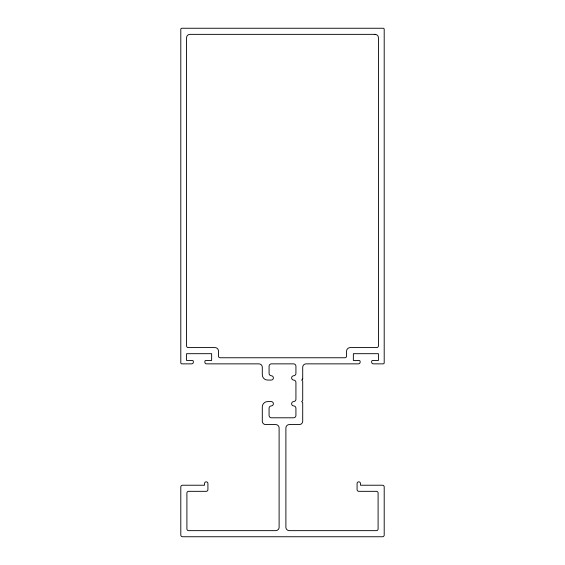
<?xml version="1.0" encoding="UTF-8"?>
<svg xmlns="http://www.w3.org/2000/svg" width="565" height="565" viewBox="0 0 565 565"><rect width="100%" height="100%" fill="white"/><g stroke="black" fill="none" stroke-linecap="round" stroke-linejoin="round"><path stroke-width="0.85" d="M302.706 379.044L301.689 380.061L302.706 381.078L302.706 400.571L301.689 401.588L302.706 402.605L302.706 421.186A3.39 3.39 0 0 1 299.316 424.576L289.28 424.576A3.39 3.39 0 0 0 285.89 427.966L285.89 527.258A3.39 3.39 0 0 0 289.28 530.648L376.403 530.648A1.695 1.695 0 0 0 378.098 528.953L378.098 493.019A1.695 1.695 0 0 0 376.403 491.324L358.775 491.324A1.695 1.695 0 0 1 357.08 489.629L357.08 483.527A1.695 1.695 0 0 1 358.775 481.832A1.695 1.695 0 0 1 360.47 483.527L360.47 485.222L382.505 485.222A1.695 1.695 0 0 1 384.2 486.917L384.2 535.055A1.695 1.695 0 0 1 382.505 536.75L182.495 536.75A1.695 1.695 0 0 1 180.8 535.055L180.8 486.917A1.695 1.695 0 0 1 182.495 485.222L204.53 485.222L204.53 483.527A1.695 1.695 0 0 1 206.225 481.832A1.695 1.695 0 0 1 207.92 483.527L207.92 489.629A1.695 1.695 0 0 1 206.225 491.324L188.597 491.324A1.695 1.695 0 0 0 186.902 493.019L186.902 528.953A1.695 1.695 0 0 0 188.597 530.648L275.72 530.648A3.39 3.39 0 0 0 279.11 527.258L279.11 427.966A3.39 3.39 0 0 0 275.72 424.576L265.684 424.576A3.39 3.39 0 0 1 262.294 421.186L262.294 406.913A5.325 5.325 0 0 1 267.619 401.588L271.228 401.588A2.154 2.154 0 0 1 273.382 403.693A2.154 2.154 0 0 1 271.334 405.896A2.373 2.373 0 0 0 269.074 408.262L269.074 415.423A2.373 2.373 0 0 0 271.447 417.796L293.553 417.796A2.373 2.373 0 0 0 295.926 415.423L295.926 408.262A2.373 2.373 0 0 0 293.666 405.896A2.154 2.154 0 0 1 291.618 403.742A2.154 2.154 0 0 1 293.666 401.595A2.373 2.373 0 0 0 295.926 399.222L295.926 382.434A2.373 2.373 0 0 0 293.666 380.061A2.154 2.154 0 0 1 291.618 377.914A2.154 2.154 0 0 1 293.666 375.76A2.373 2.373 0 0 0 295.926 373.394L295.926 366.233A2.373 2.373 0 0 0 293.553 363.86L271.447 363.86A2.373 2.373 0 0 0 269.074 366.233L269.074 373.394A2.373 2.373 0 0 0 271.334 375.76A2.154 2.154 0 0 1 273.382 377.964A2.154 2.154 0 0 1 271.228 380.061L267.619 380.061A5.325 5.325 0 0 1 262.294 374.743L262.294 367.25A3.39 3.39 0 0 0 258.904 363.86L206.564 363.86A1.695 1.695 0 0 1 204.869 362.165L204.869 361.487A1.017 1.017 0 0 1 205.886 360.47L211.649 360.47L211.649 353.69L186.563 353.69L186.563 360.47L192.326 360.47A1.017 1.017 0 0 1 193.343 361.487L193.343 362.165A1.695 1.695 0 0 1 191.648 363.86L181.817 363.86A1.017 1.017 0 0 1 180.8 362.843L180.8 29.267A1.017 1.017 0 0 1 181.817 28.25L383.183 28.25A1.017 1.017 0 0 1 384.2 29.267L384.2 362.843A1.017 1.017 0 0 1 383.183 363.86L373.352 363.86A1.695 1.695 0 0 1 371.657 362.165L371.657 361.487A1.017 1.017 0 0 1 372.674 360.47L378.437 360.47L378.437 353.69L353.351 353.69L353.351 360.47L359.114 360.47A1.017 1.017 0 0 1 360.131 361.487L360.131 362.165A1.695 1.695 0 0 1 358.436 363.86L306.096 363.86A3.39 3.39 0 0 0 302.706 367.25L302.706 379.044M375.047 34.352L189.953 34.352A3.39 3.39 0 0 0 186.563 37.742L186.563 345.893A1.695 1.695 0 0 0 188.258 347.588L215.039 347.588A3.39 3.39 0 0 1 218.429 350.978L218.429 356.063A1.695 1.695 0 0 0 220.124 357.758L344.876 357.758A1.695 1.695 0 0 0 346.571 356.063L346.571 350.978A3.694 3.694 0 0 1 350.3 347.588L376.742 347.588A1.695 1.695 0 0 0 378.437 345.893L378.437 37.742A3.39 3.39 0 0 0 375.047 34.352"/></g></svg>
